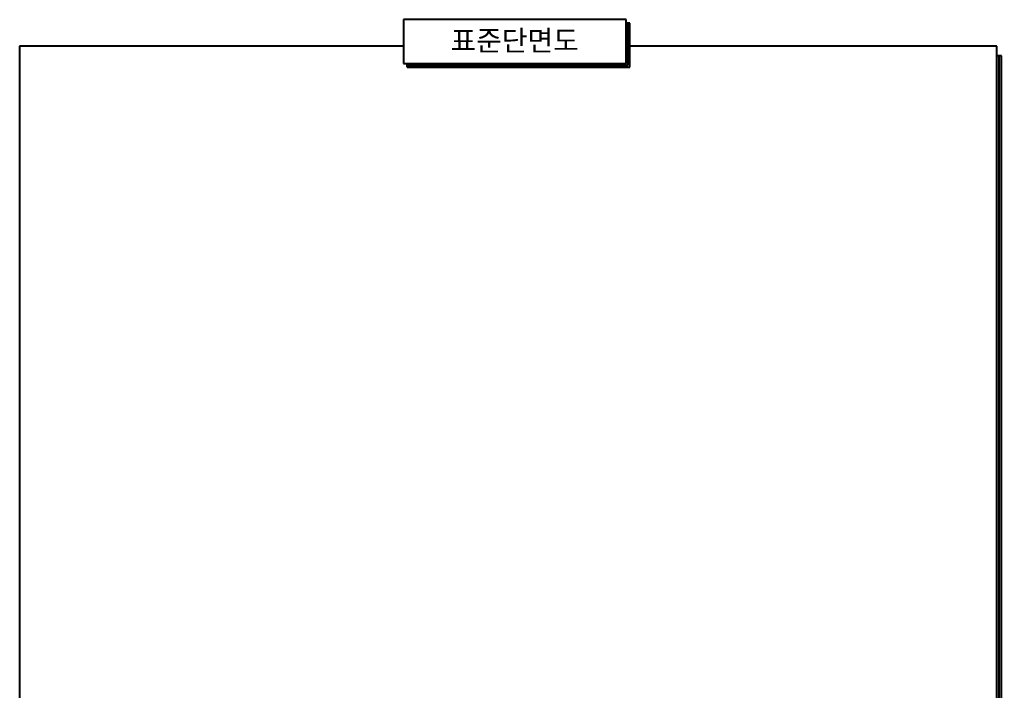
# Model space of a CAD drawing. Extents: x 2558 to 85222, y -662 to 28852.
# Drawn here: x 23464 to 40283, y 17346 to 28852 of the extents above; entities that cross this region are included whole.
import ezdxf
from ezdxf.enums import TextEntityAlignment as Align

# ---------------------------------------------------------------- set-up
doc = ezdxf.new("R2010")
doc.units = 0
doc.header["$MEASUREMENT"] = 0
doc.layers.get('0').update_dxf_attribs({"linetype": 'CONTINUOUS'})
doc.layers.add('TABLE', color=7, linetype='CONTINUOUS')
doc.styles.add('견고딕', font='malgun.ttf')

# ---------------------------------------------------------------- blocks, each defined once
blk = doc.blocks.new('RCSTD1_STANDARD_OUTLINE')
for p, q in [((10453.109355, 22874.937421), (10390.609355, 22874.937421)), ((16818.211561, 22315.337421), (16743.211561, 22315.337421)), ((6637.393567, 22124.937421), (6637.393567, 22187.437421))]:
    blk.add_line(p, q)
at = {"color": 2}
for points in [[(10453.109355, 22874.937421), (10390.609355, 22874.937421), (10453.109355, 22124.937421), (10390.609355, 22187.437421)], [(16818.211561, -75), (16743.211561, 0), (16818.211561, 22315.337421), (16743.211561, 22315.337421)], [(6637.393567, 22187.437421), (6637.393567, 22124.937421), (10390.609355, 22187.437421), (10453.109355, 22124.937421)]]:
    blk.add_solid(points, dxfattribs=at)
at = {"layer": 'TABLE'}
for p, q in [((10390.609355, 22937.437421), (6574.893567, 22937.437421)), ((6574.893567, 22937.437421), (6574.893567, 22187.437421)), ((10390.609355, 22187.437421), (10390.609355, 22937.437421)), ((0, 22484.087421), (0, 0)), ((6574.893567, 22484.087421), (0, 22484.087421)), ((16743.211561, 22484.087421), (10390.609355, 22484.087421)), ((16743.211561, 0), (16743.211561, 22484.087421)), ((6574.893567, 22187.437421), (10390.609355, 22187.437421))]:
    blk.add_line(p, q, dxfattribs=at)
at = {"layer": 'TABLE', "color": 2}
for p, q in [((10421.859355, 22156.187421), (10421.859355, 22874.937421)), ((10453.109355, 22124.937421), (10453.109355, 22874.937421)), ((16780.711561, -37.5), (16780.711561, 22315.337421)), ((16818.211561, -75), (16818.211561, 22315.337421)), ((6637.393567, 22156.187421), (10421.859355, 22156.187421)), ((6637.393567, 22124.937421), (10453.109355, 22124.937421))]:
    blk.add_line(p, q, dxfattribs=at)
at = {"layer": 'TABLE', "style": '견고딕'}
blk.add_text('표준단면도', height=350, dxfattribs=at).set_placement((8480.197157, 22298.014704), align=Align.BOTTOM_CENTER)

msp = doc.modelspace()

# ---------------------------------------------------------------- block references
msp.add_blockref('RCSTD1_STANDARD_OUTLINE', (23464.479719, 5914.787746))

doc.saveas('drawing.dxf')
